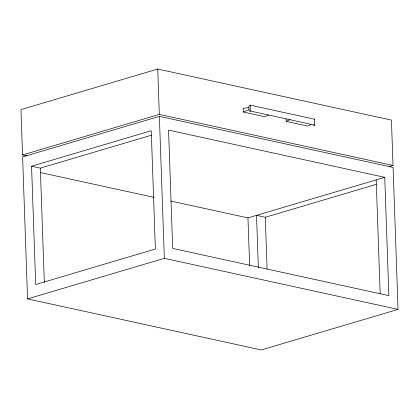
<?xml version="1.0" encoding="UTF-8"?>
<svg xmlns="http://www.w3.org/2000/svg" width="419" height="419" viewBox="0 0 419 419"><rect width="100%" height="100%" fill="white"/><g stroke="black" fill="none" stroke-linecap="round" stroke-linejoin="round"><path stroke-width="0.63" d="M248.896 107.437L243.177 108.453L243.303 112.004L248.975 109.642M268.699 115.031L264.724 116.686L243.303 112.004M286.067 119.001L286.146 121.363L290.121 119.708M310.977 124.626L307.572 126.046L286.146 121.363M389.261 166.573L393.022 165.458L391.44 120.106L157.727 69.046L20.95 109.605L22.532 154.951L27.005 155.931M22.532 154.951L159.309 114.397L393.022 165.458M159.377 116.367L22.605 156.926L27.56 298.894L261.273 349.954L398.05 309.395L393.09 167.427L159.377 116.367L164.337 258.334L27.56 298.894M31.566 166.223L151.243 130.733L155.376 249.043L35.694 284.527L31.566 166.223L40.329 168.134L151.233 135.248M170.8 201.047L247.964 217.901L384.742 177.342L388.874 295.652L172.686 248.42L168.553 130.115L384.742 177.342M258.34 267.657L256.517 215.366L265.279 217.283L376.183 184.397M314.737 125.119L250.468 111.077A1.613 1.1 -77.7 0 1 249.85 111.271L249.703 111.239A1.613 1.1 -77.7 0 1 249.001 110.312L248.876 106.766A1.613 1.1 -77.7 0 1 249.499 105.441L249.645 105.331A1.613 1.1 -77.7 0 1 250.258 105.159L314.533 119.2L314.737 125.119A1.613 1.1 -77.7 0 1 314.124 125.312L313.972 125.281A1.613 1.1 -77.7 0 1 313.58 125.03M40.706 172.623L154.223 197.422M164.337 258.334L398.05 309.395M376.194 179.877L380.164 293.609M265.279 217.283L267.081 268.919M250.258 105.159L250.468 111.077M247.964 217.901L249.635 265.62M157.727 69.046L159.309 114.397M40.329 168.134L44.325 282.521M314.376 119.2A1.613 1.1 -77.7 0 1 314.533 119.2"/></g></svg>
